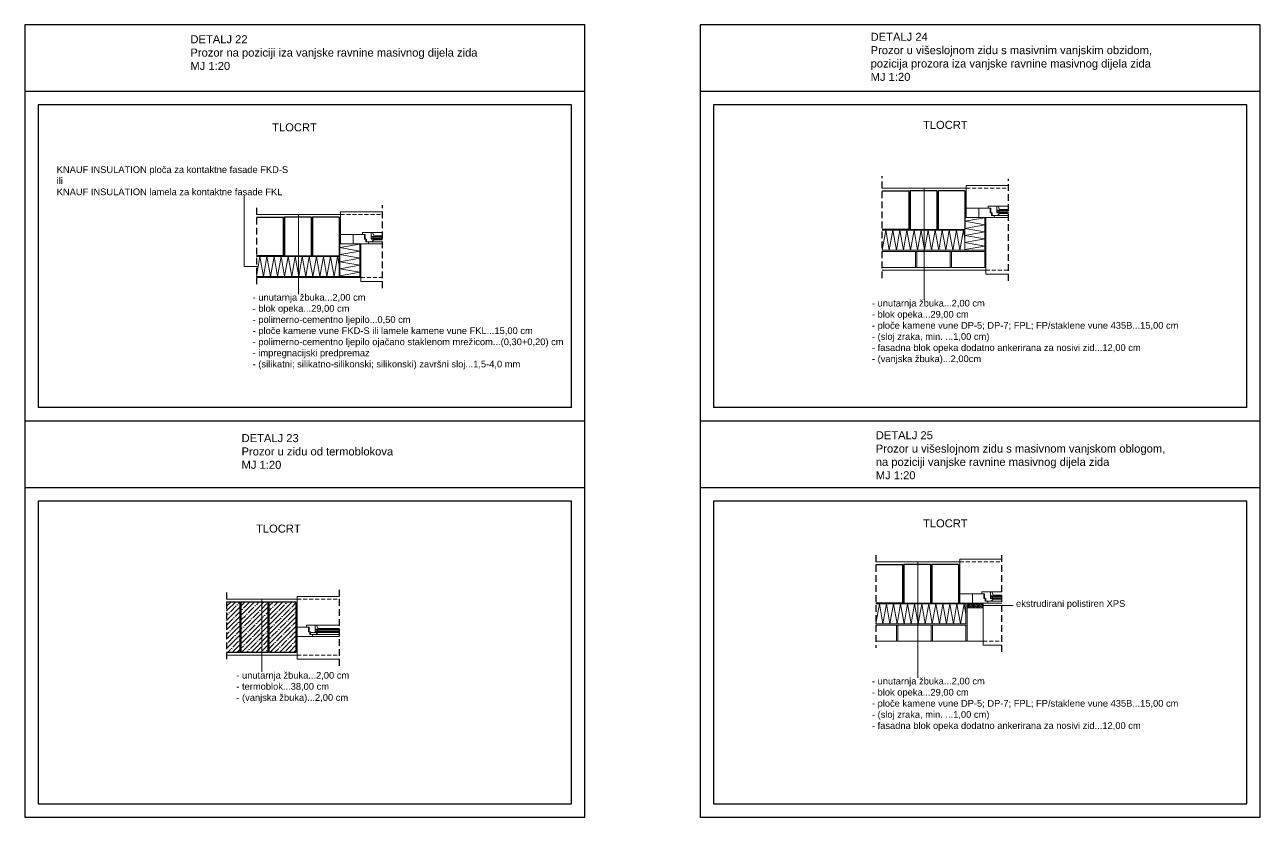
# Model space of a CAD drawing. Header units: inches. Extents: x 2845 to 78208, y 637 to 2211.
# Drawn here: x 6612.8 to 7076, y 637.2 to 934.2 of the extents above; entities that cross this region are included whole.
import ezdxf

# ---------------------------------------------------------------- set-up
doc = ezdxf.new("R2010")
doc.units = ezdxf.units.IN
doc.header["$MEASUREMENT"] = 0
doc.linetypes.add('DASHED', pattern=[0.75, 0.5, -0.25])
doc.layers.add('slojevi', color=150, linetype='Continuous')
doc.layers.add('t-Prozor', color=254, linetype='Continuous')
doc.styles.get("Standard").update_dxf_attribs({"font": 'arial.ttf'})

msp = doc.modelspace()

# ---------------------------------------------------------------- hatches: boundary and pattern name
at = {"lineweight": 0}
h = msp.add_hatch(dxfattribs=at)
h.set_pattern_fill('ANSI35', color=256, scale=10)
h.set_pattern_definition([(45, (5974.8856, 895.3716), (-1.767767, 1.767767), []), (45, (5976.6533, 895.3716), (-1.767767, 1.767767), [3.125, -0.625, 0, -0.625])])
h.paths.add_polyline_path([(6704.52, 698.94), (6714.52, 698.94), (6714.52, 717.94), (6704.52, 717.94)])
h.paths.add_polyline_path([(6704.02, 717.94), (6694.02, 717.94), (6694.02, 698.94), (6704.02, 698.94)])
h.paths.add_polyline_path([(6693.52, 717.94), (6688.52, 717.94), (6688.52, 698.94), (6693.52, 698.94)])
at = {"lineweight": 15}
h = msp.add_hatch(dxfattribs=at)
h.set_pattern_fill('HONEY', color=30, scale=2.5)
h.set_pattern_definition([(0, (3987.81267, 385.9607), (0.46875, 0.270632939), [0.3125, -0.625]), (120, (3987.81267, 385.9607), (-0.46875, 0.270632939), [0.3125, -0.625]), (60, (3987.81267, 385.9607), (1e-16, 0.541265877), [-0.625, 0.3125])])
h.paths.add_polyline_path([(6972.15, 717.14), (6966.15, 717.14), (6966.15, 715.64), (6972.15, 715.64)])

# ---------------------------------------------------------------- linework, layer by layer
for p, q in [((6612.84, 934.18), (6612.84, 637.18)), ((6822.84, 934.18), (6612.84, 934.18)), ((6822.84, 637.18), (6822.84, 934.18)), ((6866.02, 934.18), (6866.02, 637.18)), ((7076.02, 934.18), (6866.02, 934.18)), ((7076.02, 637.18), (7076.02, 934.18)), ((6822.84, 909.18), (6612.84, 909.18)), ((7076.02, 909.18), (6866.02, 909.18)), ((6617.84, 904.18), (6617.84, 790.68)), ((6817.84, 904.18), (6617.84, 904.18)), ((6817.84, 790.68), (6817.84, 904.18)), ((6871.02, 904.18), (6871.02, 790.68)), ((7071.02, 904.18), (6871.02, 904.18)), ((7071.02, 790.68), (7071.02, 904.18)), ((6817.84, 790.68), (6617.84, 790.68)), ((7071.02, 790.68), (6871.02, 790.68)), ((6822.84, 785.68), (6612.84, 785.68)), ((7076.02, 785.68), (6866.02, 785.68)), ((6822.84, 760.68), (6612.84, 760.68)), ((7076.02, 760.68), (6866.02, 760.68)), ((6817.84, 755.68), (6617.84, 755.68)), ((6617.84, 755.68), (6617.84, 642.18)), ((6817.84, 642.18), (6817.84, 755.68)), ((7071.02, 755.68), (6871.02, 755.68)), ((6871.02, 755.68), (6871.02, 642.18)), ((7071.02, 642.18), (7071.02, 755.68)), ((6617.84, 642.18), (6817.84, 642.18)), ((6871.02, 642.18), (7071.02, 642.18)), ((6612.84, 637.18), (6822.84, 637.18)), ((6866.02, 637.18), (7076.02, 637.18))]:
    msp.add_line(p, q)
at = {"linetype": 'DASHED', "ltscale": 5}
for p, q in [((6934.31, 839.18), (6934.31, 877.43)), ((6981.58, 838.18), (6981.58, 876.43)), ((6746.96, 835.49), (6746.96, 866.59)), ((6699.7, 865.59), (6699.7, 836.99)), ((6931.9, 735.39), (6931.9, 700.64)), ((6979.17, 699.14), (6979.17, 736.39)), ((6688.52, 721.44), (6688.52, 695.44)), ((6730.79, 693.94), (6730.79, 722.44))]:
    msp.add_line(p, q, dxfattribs=at)
at = {"lineweight": 0}
for p, q in [((6965.81, 872.93), (6934.31, 872.93)), ((6950.06, 872.93), (6950.06, 831.09)), ((6965.81, 872.93), (6965.81, 873.93)), ((6965.81, 873.93), (6981.58, 873.93)), ((6965.81, 872.93), (6965.81, 865.43)), ((6695.17, 843.59), (6695.17, 870.18)), ((6974.06, 865.43), (6974.06, 866.18)), ((6974.06, 866.18), (6981.58, 866.18)), ((6977.31, 866.18), (6977.31, 863.68)), ((6978.31, 864.93), (6977.81, 866.18)), ((6731.2, 863.09), (6699.7, 863.09)), ((6715.45, 863.09), (6715.45, 833.27)), ((6731.2, 863.09), (6731.2, 864.09)), ((6731.2, 864.09), (6746.96, 864.09)), ((6731.2, 863.09), (6731.2, 855.59)), ((6965.81, 865.43), (6970.56, 865.43)), ((6965.81, 861.93), (6965.81, 865.43)), ((6965.81, 861.93), (6970.56, 861.93)), ((6970.56, 865.43), (6975.06, 865.43)), ((6970.56, 865.43), (6970.56, 861.93)), ((6970.56, 861.93), (6976.31, 861.93)), ((6973.06, 861.93), (6973.06, 849.18)), ((6973.16, 861.93), (6973.16, 842.18)), ((6974.81, 863.68), (6974.81, 865.43)), ((6975.56, 863.68), (6974.81, 863.68)), ((6975.06, 863.68), (6975.06, 865.43)), ((6975.31, 862.68), (6975.31, 863.68)), ((6976.31, 862.68), (6975.31, 862.68)), ((6975.56, 862.68), (6975.56, 863.68)), ((6976.31, 861.93), (6976.31, 862.68)), ((6976.31, 862.68), (6981.58, 862.68)), ((6976.31, 861.93), (6981.58, 861.93)), ((6977.31, 864.68), (6978.31, 864.68)), ((6977.31, 864.43), (6978.06, 864.43)), ((6977.31, 863.93), (6978.06, 863.93)), ((6977.31, 863.68), (6978.31, 863.68)), ((6978.31, 863.43), (6977.56, 862.68)), ((6978.06, 864.43), (6978.06, 863.93)), ((6978.06, 864.43), (6981.58, 864.43)), ((6978.06, 863.93), (6981.58, 863.93)), ((6978.31, 864.68), (6978.31, 864.93)), ((6978.31, 864.93), (6981.58, 864.93)), ((6978.31, 864.68), (6981.58, 864.68)), ((6978.31, 863.68), (6978.31, 863.43)), ((6978.31, 863.68), (6981.58, 863.68)), ((6978.31, 863.43), (6981.58, 863.43)), ((6731.2, 855.59), (6735.95, 855.59)), ((6731.2, 852.09), (6731.2, 855.59)), ((6735.95, 855.59), (6740.45, 855.59)), ((6735.95, 855.59), (6735.95, 852.09)), ((6739.45, 855.59), (6739.45, 856.34)), ((6739.45, 856.34), (6746.96, 856.34)), ((6740.95, 853.84), (6740.2, 853.84)), ((6740.45, 853.84), (6740.45, 855.59)), ((6740.7, 852.84), (6740.7, 853.84)), ((6741.7, 852.84), (6740.7, 852.84)), ((6740.95, 852.84), (6740.95, 853.84)), ((6741.7, 852.09), (6741.7, 852.84)), ((6741.7, 852.84), (6746.96, 852.84)), ((6742.7, 856.34), (6742.7, 853.84)), ((6742.7, 854.84), (6743.7, 854.84)), ((6742.7, 854.59), (6743.45, 854.59)), ((6742.7, 854.09), (6743.45, 854.09)), ((6742.7, 853.84), (6743.7, 853.84)), ((6743.7, 853.59), (6742.95, 852.84)), ((6743.7, 855.09), (6743.2, 856.34)), ((6743.45, 854.59), (6743.45, 854.09)), ((6743.45, 854.59), (6746.96, 854.59)), ((6743.45, 854.09), (6746.96, 854.09)), ((6743.7, 854.84), (6743.7, 855.09)), ((6743.7, 855.09), (6746.96, 855.09)), ((6743.7, 854.84), (6746.96, 854.84)), ((6743.7, 853.84), (6743.7, 853.59)), ((6743.7, 853.84), (6746.96, 853.84)), ((6743.7, 853.59), (6746.96, 853.59)), ((6731.2, 852.09), (6735.95, 852.09)), ((6735.95, 852.09), (6741.7, 852.09)), ((6738.7, 852.09), (6738.7, 839.59)), ((6738.8, 852.09), (6738.8, 839.49)), ((6741.7, 852.09), (6746.96, 852.09)), ((6946.81, 849.18), (6934.31, 849.18)), ((6946.81, 849.18), (6946.81, 843.18)), ((6959.81, 849.18), (6947.31, 849.18)), ((6947.31, 849.18), (6947.31, 843.18)), ((6959.81, 849.18), (6959.81, 843.18)), ((6972.81, 849.18), (6960.31, 849.18)), ((6960.31, 849.18), (6960.31, 843.18)), ((6972.81, 849.18), (6972.81, 843.18)), ((6973.06, 849.18), (6972.81, 849.18)), ((6700.36, 843.59), (6695.17, 843.59)), ((6946.81, 843.18), (6934.31, 843.18)), ((6959.81, 843.18), (6947.31, 843.18)), ((6972.81, 843.18), (6960.31, 843.18)), ((6699.7, 839.59), (6738.7, 839.59)), ((6699.7, 839.49), (6738.8, 839.49)), ((6738.8, 839.49), (6738.8, 837.99)), ((6973.16, 842.18), (6934.31, 842.18)), ((6973.16, 842.18), (6973.16, 840.68)), ((6973.16, 840.68), (6981.58, 840.68)), ((6738.8, 837.99), (6746.96, 837.99)), ((6963.4, 732.89), (6931.9, 732.89)), ((6947.65, 732.89), (6947.65, 689.46)), ((6963.4, 732.89), (6963.4, 733.89)), ((6963.4, 733.89), (6979.17, 733.89)), ((6963.4, 732.89), (6963.4, 720.89)), ((6688.52, 718.94), (6715.02, 718.94)), ((6701.77, 718.94), (6701.77, 691.64)), ((6715.02, 718.94), (6715.02, 719.94)), ((6715.02, 719.94), (6730.79, 719.94)), ((6715.02, 718.94), (6715.02, 697.94)), ((6963.4, 720.89), (6968.15, 720.89)), ((6968.15, 720.89), (6972.65, 720.89)), ((6968.15, 720.89), (6968.15, 717.39)), ((6971.65, 720.89), (6971.65, 721.64)), ((6971.65, 721.64), (6979.17, 721.64)), ((6972.4, 719.14), (6972.4, 720.89)), ((6973.15, 719.14), (6972.4, 719.14)), ((6972.65, 719.14), (6972.65, 720.89)), ((6972.9, 718.14), (6972.9, 719.14)), ((6973.9, 718.14), (6972.9, 718.14)), ((6973.15, 718.14), (6973.15, 719.14)), ((6973.9, 717.39), (6973.9, 718.14)), ((6973.9, 718.14), (6979.17, 718.14)), ((6974.9, 721.64), (6974.9, 719.14)), ((6974.9, 720.14), (6975.9, 720.14)), ((6974.9, 719.89), (6975.65, 719.89)), ((6974.9, 719.39), (6975.65, 719.39)), ((6974.9, 719.14), (6975.9, 719.14)), ((6975.9, 718.89), (6975.15, 718.14)), ((6975.9, 720.39), (6975.4, 721.64)), ((6975.65, 719.89), (6975.65, 719.39)), ((6975.65, 719.89), (6979.17, 719.89)), ((6975.65, 719.39), (6979.17, 719.39)), ((6975.9, 720.39), (6979.17, 720.39)), ((6975.9, 720.14), (6975.9, 720.39)), ((6975.9, 720.14), (6979.17, 720.14)), ((6975.9, 719.14), (6975.9, 718.89)), ((6975.9, 719.14), (6979.17, 719.14)), ((6975.9, 718.89), (6979.17, 718.89)), ((6963.4, 717.39), (6968.15, 717.39)), ((6966.15, 717.39), (6966.15, 703.14)), ((6966.15, 717.14), (6972.15, 717.14)), ((6972.15, 715.64), (6972.15, 717.39)), ((6972.15, 716.51), (6983.41, 716.51)), ((6972.15, 715.64), (6972.15, 703.14)), ((6718.52, 708.44), (6718.52, 709.19)), ((6718.52, 709.19), (6730.79, 709.19)), ((6721.77, 709.19), (6721.77, 706.69)), ((6722.77, 707.94), (6722.27, 709.19)), ((6939.65, 709.14), (6931.9, 709.14)), ((6939.65, 709.14), (6939.65, 703.14)), ((6952.65, 709.14), (6940.15, 709.14)), ((6940.15, 709.14), (6940.15, 703.14)), ((6952.65, 709.14), (6952.65, 703.14)), ((6965.65, 709.14), (6953.15, 709.14)), ((6953.15, 709.14), (6953.15, 703.14)), ((6965.65, 709.14), (6965.65, 703.14)), ((6715.02, 708.44), (6719.52, 708.44)), ((6715.02, 704.94), (6720.77, 704.94)), ((6719.27, 706.69), (6719.27, 708.44)), ((6720.02, 706.69), (6719.27, 706.69)), ((6719.52, 706.69), (6719.52, 708.44)), ((6719.77, 705.69), (6719.77, 706.69)), ((6720.77, 705.69), (6719.77, 705.69)), ((6719.84, 704.94), (6730.79, 704.94)), ((6720.02, 705.69), (6720.02, 706.69)), ((6720.02, 706.44), (6730.79, 706.44)), ((6720.02, 705.69), (6730.79, 705.69)), ((6720.77, 704.94), (6720.77, 705.69)), ((6721.77, 707.69), (6722.77, 707.69)), ((6721.77, 707.44), (6722.52, 707.44)), ((6721.77, 707.44), (6730.79, 707.44)), ((6721.77, 706.94), (6722.52, 706.94)), ((6721.77, 706.94), (6730.79, 706.94)), ((6721.77, 706.69), (6722.77, 706.69)), ((6722.77, 706.44), (6722.02, 705.69)), ((6722.11, 706.69), (6730.79, 706.69)), ((6722.21, 707.69), (6730.79, 707.69)), ((6722.52, 707.44), (6722.52, 706.94)), ((6722.77, 707.69), (6722.77, 707.94)), ((6722.77, 707.94), (6730.79, 707.94)), ((6722.77, 706.69), (6722.77, 706.44)), ((6939.65, 703.14), (6931.9, 703.14)), ((6952.65, 703.14), (6940.15, 703.14)), ((6965.65, 703.14), (6953.15, 703.14)), ((6966.15, 703.14), (6972.15, 703.14)), ((6972.15, 703.14), (6972.15, 701.64)), ((6972.15, 701.64), (6979.17, 701.64)), ((6715.02, 697.94), (6688.52, 697.94)), ((6715.02, 697.94), (6715.02, 696.44)), ((6715.02, 696.44), (6730.79, 696.44))]:
    msp.add_line(p, q, dxfattribs=at)
at = {"lineweight": 30}
for p, q in [((6934.31, 871.93), (6944.31, 871.93)), ((6944.31, 871.93), (6944.31, 857.43)), ((6944.81, 871.93), (6944.81, 857.43)), ((6954.81, 871.93), (6944.81, 871.93)), ((6954.81, 871.93), (6954.81, 857.43)), ((6955.31, 871.93), (6955.31, 857.43)), ((6965.31, 871.93), (6955.31, 871.93)), ((6965.31, 871.93), (6965.31, 857.43)), ((6699.7, 862.09), (6709.7, 862.09)), ((6709.7, 862.09), (6709.7, 847.59)), ((6710.2, 862.09), (6710.2, 847.59)), ((6720.2, 862.09), (6710.2, 862.09)), ((6720.2, 862.09), (6720.2, 847.59)), ((6720.7, 862.09), (6720.7, 847.59)), ((6730.7, 862.09), (6720.7, 862.09)), ((6730.7, 862.09), (6730.7, 847.59)), ((6944.31, 857.43), (6934.31, 857.43)), ((6944.81, 857.43), (6954.81, 857.43)), ((6955.31, 857.43), (6965.31, 857.43)), ((6709.7, 847.59), (6699.7, 847.59)), ((6710.2, 847.59), (6720.2, 847.59)), ((6720.7, 847.59), (6730.7, 847.59)), ((6931.9, 731.89), (6941.9, 731.89)), ((6941.9, 731.89), (6941.9, 717.39)), ((6942.4, 731.89), (6942.4, 717.39)), ((6952.4, 731.89), (6942.4, 731.89)), ((6952.4, 731.89), (6952.4, 717.39)), ((6952.9, 731.89), (6952.9, 717.39)), ((6962.9, 731.89), (6952.9, 731.89)), ((6962.9, 731.89), (6962.9, 717.39)), ((6688.52, 717.94), (6693.52, 717.94)), ((6693.52, 717.94), (6693.52, 698.94)), ((6694.02, 717.94), (6704.02, 717.94)), ((6694.02, 698.94), (6694.02, 717.94)), ((6704.02, 717.94), (6704.02, 698.94)), ((6704.52, 717.94), (6714.52, 717.94)), ((6704.52, 698.94), (6704.52, 717.94)), ((6714.52, 717.94), (6714.52, 698.94)), ((6941.9, 717.39), (6931.9, 717.39)), ((6942.4, 717.39), (6952.4, 717.39)), ((6952.9, 717.39), (6962.9, 717.39)), ((6693.52, 698.94), (6688.52, 698.94)), ((6704.02, 698.94), (6694.02, 698.94)), ((6714.52, 698.94), (6704.52, 698.94))]:
    msp.add_line(p, q, dxfattribs=at)
at = {"linetype": 'DASHED', "lineweight": 0, "ltscale": 3}
for p, q in [((6965.81, 872.93), (6981.58, 872.93)), ((6731.2, 863.09), (6746.96, 863.09)), ((6738.8, 839.49), (6746.96, 839.49)), ((6973.16, 842.18), (6981.58, 842.18)), ((6963.4, 732.89), (6979.17, 732.89)), ((6715.02, 718.94), (6730.79, 718.94)), ((6972.15, 703.14), (6979.17, 703.14)), ((6715.02, 697.94), (6730.79, 697.94))]:
    msp.add_line(p, q, dxfattribs=at)
at = {"color": 94, "lineweight": 15}
for p, q in [((6965.31, 860.51), (6972.81, 861.83)), ((6972.81, 861.93), (6972.81, 849.68)), ((6934.31, 857.18), (6965.31, 857.18)), ((6934.31, 849.68), (6935.64, 857.18)), ((6935.64, 857.18), (6936.96, 849.68)), ((6936.96, 849.68), (6938.28, 857.18)), ((6938.28, 857.18), (6939.6, 849.68)), ((6939.6, 849.68), (6940.93, 857.18)), ((6940.93, 857.18), (6942.25, 849.68)), ((6942.25, 849.68), (6943.57, 857.18)), ((6943.57, 857.18), (6944.89, 849.68)), ((6944.89, 849.68), (6946.22, 857.18)), ((6946.22, 857.18), (6947.54, 849.68)), ((6947.54, 849.68), (6948.86, 857.18)), ((6948.86, 857.18), (6950.18, 849.68)), ((6950.18, 849.68), (6951.51, 857.18)), ((6951.51, 857.18), (6952.83, 849.68)), ((6952.83, 849.68), (6954.15, 857.18)), ((6954.15, 857.18), (6955.47, 849.68)), ((6955.47, 849.68), (6956.8, 857.18)), ((6956.8, 857.18), (6958.12, 849.68)), ((6958.12, 849.68), (6959.44, 857.18)), ((6959.44, 857.18), (6960.76, 849.68)), ((6960.76, 849.68), (6962.09, 857.18)), ((6962.09, 857.18), (6963.41, 849.68)), ((6963.41, 849.68), (6964.73, 857.18)), ((6964.73, 857.18), (6965.31, 853.87)), ((6972.81, 859.19), (6965.31, 860.51)), ((6965.31, 857.87), (6972.81, 859.19)), ((6972.81, 856.54), (6965.31, 857.87)), ((6965.31, 857.43), (6965.31, 849.68)), ((6730.95, 852.34), (6730.95, 839.84)), ((6965.31, 855.22), (6972.81, 856.54)), ((6972.81, 853.9), (6965.31, 855.22)), ((6965.31, 852.58), (6972.81, 853.9)), ((6972.81, 851.25), (6965.31, 852.58)), ((6730.95, 850.67), (6738.45, 851.99)), ((6738.45, 849.35), (6730.95, 850.67)), ((6730.95, 848.02), (6738.45, 849.35)), ((6738.45, 846.7), (6730.95, 848.02)), ((6738.45, 852.09), (6738.45, 839.84)), ((6972.81, 849.68), (6934.31, 849.68)), ((6965.31, 849.93), (6972.81, 851.25)), ((6699.7, 839.84), (6701.02, 847.34)), ((6699.7, 847.34), (6730.7, 847.34)), ((6701.02, 847.34), (6702.34, 839.84)), ((6702.34, 839.84), (6703.66, 847.34)), ((6703.66, 847.34), (6704.99, 839.84)), ((6704.99, 839.84), (6706.31, 847.34)), ((6706.31, 847.34), (6707.63, 839.84)), ((6707.63, 839.84), (6708.95, 847.34)), ((6708.95, 847.34), (6710.28, 839.84)), ((6710.28, 839.84), (6711.6, 847.34)), ((6711.6, 847.34), (6712.92, 839.84)), ((6712.92, 839.84), (6714.24, 847.34)), ((6714.24, 847.34), (6715.57, 839.84)), ((6715.57, 839.84), (6716.89, 847.34)), ((6716.89, 847.34), (6718.21, 839.84)), ((6718.21, 839.84), (6719.53, 847.34)), ((6719.53, 847.34), (6720.86, 839.84)), ((6720.86, 839.84), (6722.18, 847.34)), ((6722.18, 847.34), (6723.5, 839.84)), ((6723.5, 839.84), (6724.82, 847.34)), ((6724.82, 847.34), (6726.15, 839.84)), ((6726.15, 839.84), (6727.47, 847.34)), ((6727.47, 847.34), (6728.79, 839.84)), ((6728.79, 839.84), (6730.11, 847.34)), ((6730.11, 847.34), (6730.7, 844.03)), ((6730.7, 847.59), (6730.7, 839.84)), ((6730.95, 845.38), (6738.45, 846.7)), ((6738.45, 844.06), (6730.95, 845.38)), ((6730.95, 842.73), (6738.45, 844.06)), ((6699.7, 839.84), (6738.45, 839.84)), ((6738.45, 841.41), (6730.95, 842.73)), ((6730.95, 840.09), (6738.45, 841.41)), ((6931.9, 709.64), (6933.23, 717.14)), ((6965.65, 717.14), (6931.9, 717.14)), ((6933.23, 717.14), (6934.55, 709.64)), ((6934.55, 709.64), (6935.87, 717.14)), ((6935.87, 717.14), (6937.19, 709.64)), ((6937.19, 709.64), (6938.52, 717.14)), ((6938.52, 717.14), (6939.84, 709.64)), ((6939.84, 709.64), (6941.16, 717.14)), ((6941.16, 717.14), (6942.48, 709.64)), ((6942.48, 709.64), (6943.81, 717.14)), ((6943.81, 717.14), (6945.13, 709.64)), ((6945.13, 709.64), (6946.45, 717.14)), ((6946.45, 717.14), (6947.77, 709.64)), ((6947.77, 709.64), (6949.1, 717.14)), ((6949.1, 717.14), (6950.42, 709.64)), ((6950.42, 709.64), (6951.74, 717.14)), ((6951.74, 717.14), (6953.06, 709.64)), ((6953.06, 709.64), (6954.39, 717.14)), ((6954.39, 717.14), (6955.71, 709.64)), ((6955.71, 709.64), (6957.03, 717.14)), ((6957.03, 717.14), (6958.35, 709.64)), ((6958.35, 709.64), (6959.68, 717.14)), ((6959.68, 717.14), (6961, 709.64)), ((6961, 709.64), (6962.32, 717.14)), ((6962.32, 717.14), (6963.64, 709.64)), ((6963.64, 709.64), (6964.96, 717.14)), ((6964.96, 717.14), (6965.65, 713.23)), ((6965.65, 717.14), (6965.65, 709.64)), ((6965.65, 709.64), (6931.9, 709.64))]:
    msp.add_line(p, q, dxfattribs=at)
at = {"lineweight": 0}
for points in [[(6965.81, 862.18), (6965.81, 865.18), (6965.31, 865.18), (6965.31, 862.18)], [(6963.4, 717.64), (6963.4, 720.64), (6962.9, 720.64), (6962.9, 717.64)], [(6715.02, 705.19), (6715.02, 708.19), (6714.52, 708.19), (6714.52, 705.19)]]:
    msp.add_lwpolyline(points, close=True, dxfattribs=at)
at = {"lineweight": 15}
for centre, start, end in [((6944.56, 872.07), 208.7903, 331.2097), ((6955.06, 872.07), 208.7903, 331.2097), ((6709.95, 862.23), 208.7903, 331.2097), ((6720.45, 862.23), 208.7903, 331.2097), ((6944.56, 857.3), 28.7903, 151.2097), ((6955.06, 857.3), 28.7903, 151.2097), ((6709.95, 847.45), 28.7903, 151.2097), ((6720.45, 847.45), 28.7903, 151.2097), ((6942.15, 732.02), 208.7903, 331.2097), ((6952.65, 732.02), 208.7903, 331.2097), ((6693.77, 718.08), 208.7903, 331.2097), ((6704.27, 718.08), 208.7903, 331.2097), ((6942.15, 717.25), 28.7903, 151.2097), ((6952.65, 717.25), 28.7903, 151.2097), ((6693.77, 698.8), 28.7903, 151.2097), ((6704.27, 698.8), 28.7903, 151.2097)]:
    msp.add_arc(centre, 0.285, start, end, dxfattribs=at)
at = {"lineweight": 0}
for centre, start, end in [((6947.06, 849.32), 208.7903, 331.2097), ((6960.06, 849.32), 208.7903, 331.2097), ((6947.06, 843.05), 28.7903, 151.2097), ((6960.06, 843.05), 28.7903, 151.2097), ((6939.9, 709.27), 208.7903, 331.2097), ((6952.9, 709.27), 208.7903, 331.2097), ((6965.9, 709.27), 208.7903, 331.2097), ((6939.9, 703), 28.7903, 151.2097), ((6952.9, 703), 28.7903, 151.2097), ((6965.9, 703), 28.7903, 151.2097)]:
    msp.add_arc(centre, 0.285, start, end, dxfattribs=at)
at = {"layer": 't-Prozor', "lineweight": 0}
for p, q in [((6740.2, 853.84), (6740.2, 855.59)), ((6963.4, 717.39), (6963.4, 720.89)), ((6966.15, 715.64), (6972.15, 715.64)), ((6968.15, 717.39), (6973.9, 717.39)), ((6973.9, 717.39), (6979.17, 717.39)), ((6715.02, 704.94), (6715.02, 708.44))]:
    msp.add_line(p, q, dxfattribs=at)
msp.add_lwpolyline([(6731.2, 852.34), (6731.2, 855.34), (6730.7, 855.34), (6730.7, 852.34)], close=True, dxfattribs=at)

# ---------------------------------------------------------------- texts
at = {"char_height": 3, "attachment_point": 1}
for s, width, insert in [('{\\fArial|b0|i0|c238|p34;DETALJ 24\\PProzor u višeslojnom zidu s masivnim vanjskim obzidom, pozicija prozora iza vanjske ravnine masivnog dijela zida\\PMJ 1:20}', 112.2703, (6929.95, 931.15)), ('{\\fArial|b0|i0|c238|p34;DETALJ 22\\PProzor na poziciji iza vanjske ravnine masivnog dijela zida\\PMJ 1:20}', 112.2703, (6674.96, 930.24)), ('{\\fArial|b0|i0|c238|p34;TLOCRT}', 36.4783, (6705.6, 897.23)), ('{\\fArial|b0|i0|c238|p34;TLOCRT}', 36.4783, (6949.58, 898.14)), ('{\\fArial|b0|i0|c238|p34;DETALJ 23\\PProzor u zidu od termoblokova\\PMJ 1:20}', 112.2703, (6694.13, 780.77)), ('{\\fArial|b0|i0|c238|p34;DETALJ 25\\PProzor u višeslojnom zidu s masivnom vanjskom oblogom, na poziciji vanjske ravnine masivnog dijela zida\\PMJ 1:20}', 112.2703, (6931.87, 781.85)), ('{\\fArial|b0|i0|c238|p34;TLOCRT}', 36.4783, (6699.56, 746.86)), ('{\\fArial|b0|i0|c238|p34;TLOCRT}', 36.4783, (6949.58, 748.83))]:
    msp.add_mtext_dynamic_manual_height_columns(s, width=width, gutter_width=1, heights=[0], dxfattribs=dict(at, insert=insert))
at = {"color": 94, "insert": (6624.84, 881.14), "char_height": 2.5, "width": 98.7209, "attachment_point": 1}
msp.add_mtext('KNAUF INSULATION ploča za kontaktne fasade FKD-S\\Pili\\PKNAUF INSULATION lamela za kontaktne fasade FKL', dxfattribs=at)
at = {"layer": 'slojevi', "char_height": 2.5, "width": 132.1535, "attachment_point": 1}
for s, insert in [('{\\C7;- unutarnja žbuka\\fArial|b0|i0|c238|p34;...\\fArial|b0|i0|c0|p34;2,00 cm\\P- blok opeka\\fArial|b0|i0|c238|p34;...\\fArial|b0|i0|c0|p34;29,00 cm\\P- polimerno-cementno ljepilo\\fArial|b0|i0|c238|p34;...\\fArial|b0|i0|c0|p34;0,50 cm\\P\\C94;- ploče kamene vune FKD\\fArial|b0|i0|c238|p34;-\\fArial|b0|i0|c0|p34;S ili lamele kamene vune FKL\\fArial|b0|i0|c238|p34;...\\fArial|b0|i0|c0|p34;1\\fArial|b0|i0|c238|p34;5\\fArial|b0|i0|c0|p34;,00 cm\\P\\C7;- polimerno-cementno ljepilo ojačano staklenom mrežicom...(0,30+0,20) cm\\P- impregnacijski predpremaz\\P- (silikatni; silikatno-silikonski; silikonski) završni sloj.\\fArial|b0|i0|c238|p34;.\\fArial|b0|i0|c0|p34;.1,5-4,0 mm}', (6698.29, 833.27)), ('{\\C7;- unutarnja žbuka\\fArial|b0|i0|c238|p34;...\\fArial|b0|i0|c0|p34;2,00 cm\\P- blok opeka\\fArial|b0|i0|c238|p34;...\\fArial|b0|i0|c0|p34;29,00 cm\\P\\C94;- ploče kamene vune DP-5; DP-7; FPL; FP/\\C46;staklene vune 435B\\C94;...1\\fArial|b0|i0|c238|p34;5\\fArial|b0|i0|c0|p34;,00 cm\\C7;\\P- (sloj zraka,\\fArial|b0|i0|c238|p34; \\fArial|b0|i0|c0|p34;min. \\fArial|b0|i0|c238|p34;...\\fArial|b0|i0|c0|p34;1,00 cm)\\P- fasadna blok opeka dodatno ankerirana za nosivi zid...12,00 cm\\P- (vanjska žbuka)...2,00cm}', (6930.43, 831.09)), ('{\\C7;- unutarnja žbuka\\fArial|b0|i0|c238|p34;...\\fArial|b0|i0|c0|p34;2,00 cm\\P-\\fArial|b0|i0|c238|p34; termoblok...38\\fArial|b0|i0|c0|p34;,00 cm\\P- \\fArial|b0|i0|c238|p34;(vanjska žbuka)...2,00\\fArial|b0|i0|c0|p34; cm}', (6692.17, 691.64)), ('{\\C7;- unutarnja žbuka\\fArial|b0|i0|c238|p34;...\\fArial|b0|i0|c0|p34;2,00 cm\\P- blok opeka\\fArial|b0|i0|c238|p34;...\\fArial|b0|i0|c0|p34;29,00 cm\\P\\C94;- ploče kamene vune DP-5; DP-7; FPL; FP/\\C46;staklene vune 435B\\C94;...\\fArial|b0|i0|c238|p34;15\\fArial|b0|i0|c0|p34;,00 cm\\C7;\\P- (sloj zraka,\\fArial|b0|i0|c238|p34; \\fArial|b0|i0|c0|p34;min. \\fArial|b0|i0|c238|p34;...\\fArial|b0|i0|c0|p34;1,00 cm)\\P- fasadna blok opeka dodatno ankerirana za nosivi zid...12,00 cm}', (6930.43, 689.46))]:
    msp.add_mtext(s, dxfattribs=dict(at, insert=insert))
at = {"layer": 'slojevi', "color": 30, "insert": (6984.46, 718.53), "char_height": 2.5, "width": 42.8096, "attachment_point": 1}
msp.add_mtext('ekstrudirani polistiren XPS', dxfattribs=at)

doc.saveas('drawing.dxf')
